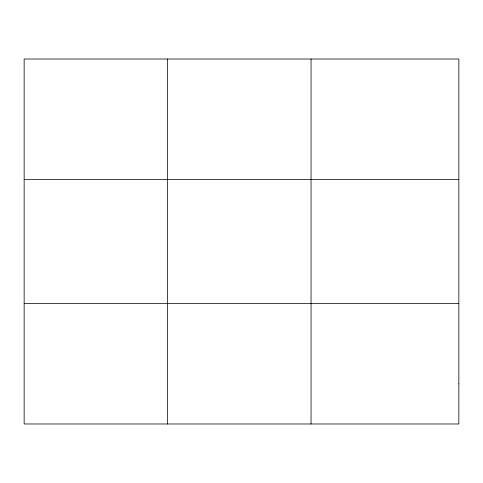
<?xml version="1.0" encoding="UTF-8"?>
<svg xmlns="http://www.w3.org/2000/svg" width="483" height="483" viewBox="0 0 483 483"><rect width="100%" height="100%" fill="white"/><g stroke="black" fill="none" stroke-linecap="round" stroke-linejoin="round"><path stroke-width="0.72" d="M167.601 59.017L167.601 423.983M311.052 59.017L311.052 423.983M24.15 179.453L458.85 179.453M24.15 303.547L458.85 303.547M458.85 383.84L458.85 423.983L24.15 423.983L24.15 59.017L458.85 59.017L458.85 383.84"/></g></svg>
